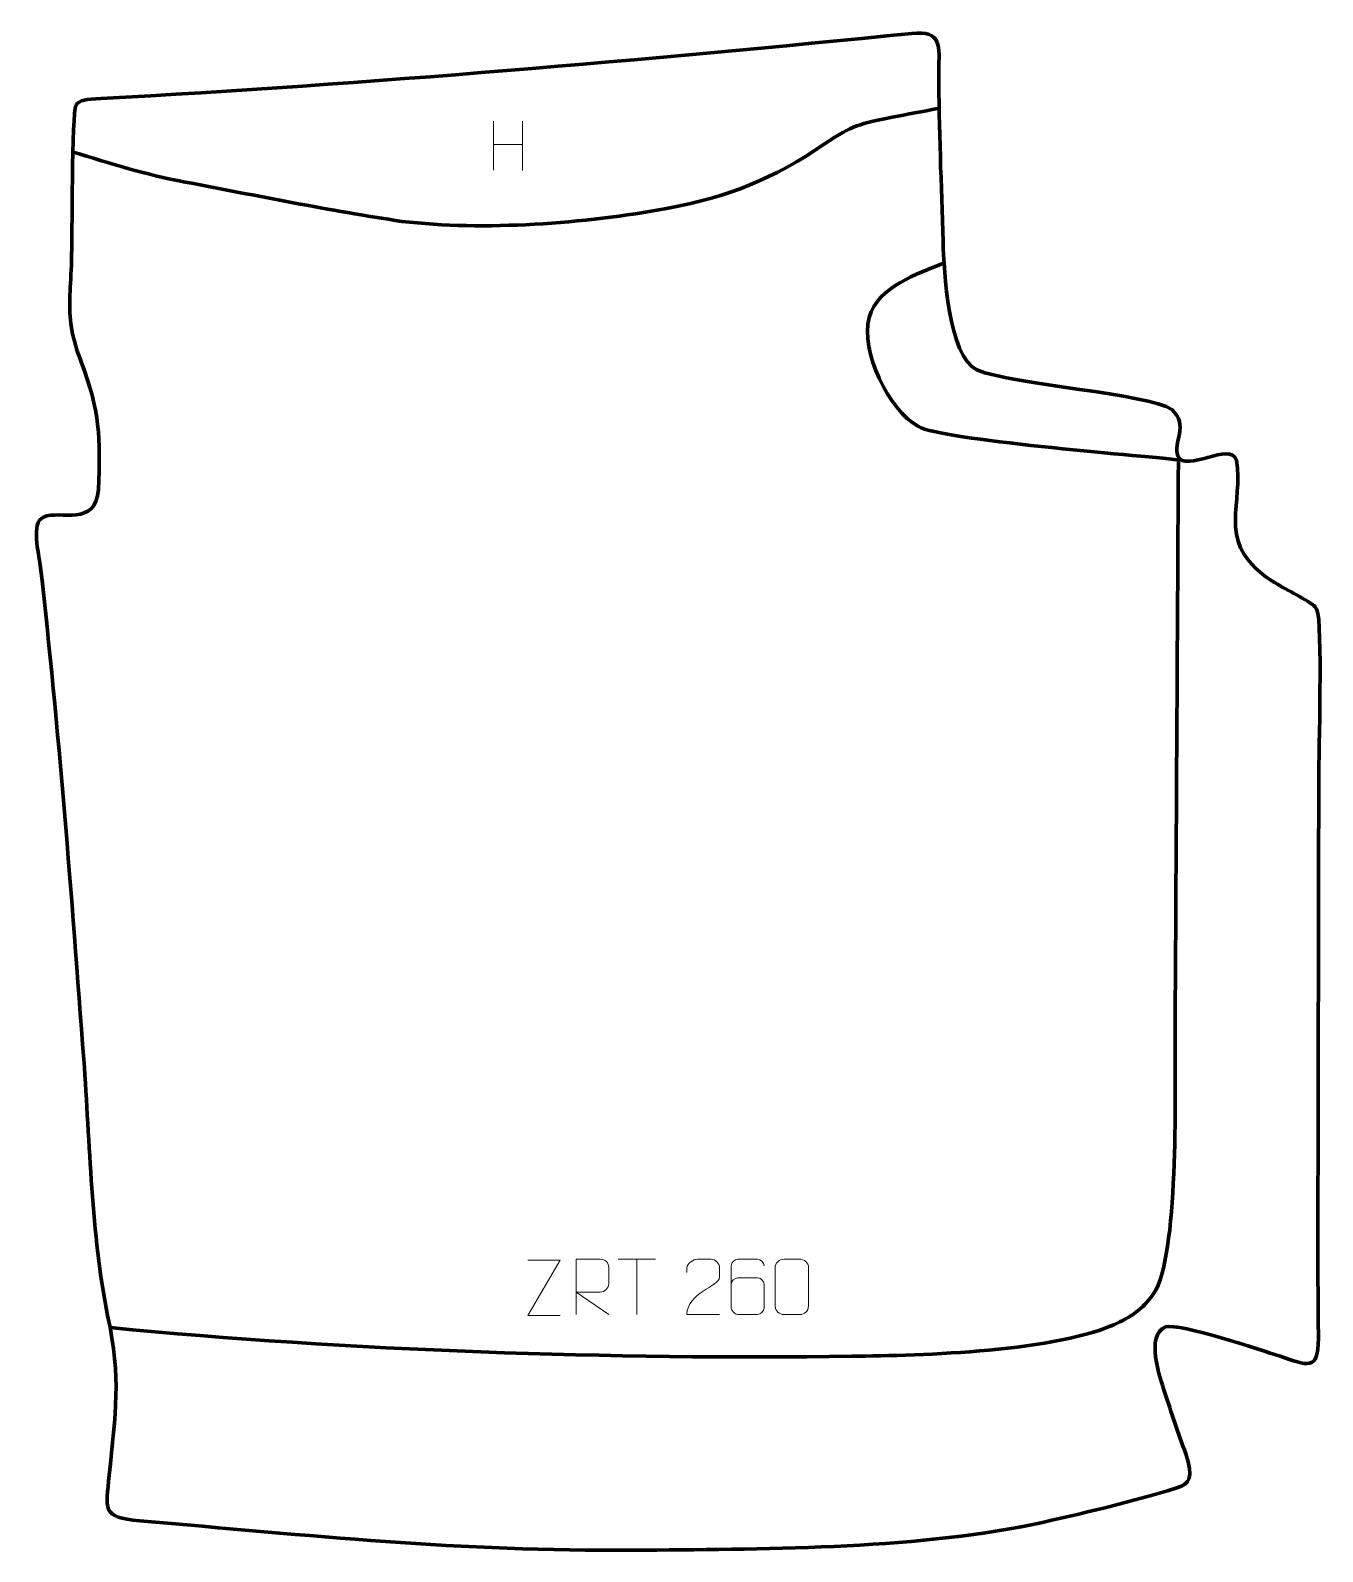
# Model space of a CAD drawing. Header units: millimetres. Extents: x -495 to 89, y 43 to 730.
import ezdxf

# ---------------------------------------------------------------- set-up
doc = ezdxf.new("R2010")
doc.units = ezdxf.units.MM
doc.header["$MEASUREMENT"] = 0
doc.layers.add('layer 2', color=7, linetype='Continuous')
doc.layers.add('layer 3', color=7, linetype='Continuous')

msp = doc.modelspace()

# ---------------------------------------------------------------- linework, layer by layer
at = {"layer": 'layer 2', "color": 142, "lineweight": 158}
for points, knots in [([(-475.932, 674.9702), (-458.0218, 669.6451), (-443.4166, 664.7998), (-424.8279, 661.3035), (-424.8279, 661.3035), (-392.5761, 655.2317), (-359.3415, 648.3679), (-326.9615, 643.5616), (-326.9615, 643.5616), (-289.9875, 639.2016), (-243.9864, 642.4999), (-207.3823, 649.3944), (-207.3823, 649.3944), (-179.3897, 654.6668), (-159.2595, 662.5966), (-135.761, 678.7046), (-135.761, 678.7046), (-123.3505, 687.2118), (-120.1972, 687.4952), (-105.5911, 690.5351), (-105.5911, 690.5351), (-98.7193, 691.9179), (-91.8231, 693.118), (-84.9521, 694.5307), (-84.9521, 694.5307), (-84.9521, 694.5307), (-84.0562, 694.7209), (-84.0562, 694.7209)], [0, 0, 0, 0, 0.125, 0.125, 0.125, 0.125, 0.25, 0.25, 0.25, 0.25, 0.375, 0.375, 0.375, 0.375, 0.5, 0.5, 0.5, 0.5, 0.625, 0.625, 0.625, 0.625, 0.75, 0.75, 0.75, 0.75, 1, 1, 1, 1]), ([(-458.6656, 144.1412), (-351.9936, 133.645), (-230.5102, 129.7185), (-123.8567, 131.1523), (-123.8567, 131.1523), (-92.2183, 131.5775), (-30.6276, 133.0348), (-2.7304, 146.6773), (-2.7304, 146.6773), (4.2834, 150.2218), (9.6934, 154.4235), (13.5969, 161.3384), (13.5969, 161.3384), (23.9085, 180.9803), (22.1376, 254.2214), (22.2016, 277.8424), (22.2016, 277.8424), (22.6568, 357.8596), (23.1121, 437.8767), (23.5673, 517.8939), (23.5673, 517.8939), (23.5986, 523.3951), (23.6299, 528.8963), (23.6612, 534.3975), (23.6612, 534.3975), (23.6612, 534.3975), (23.6697, 535.8978), (23.6697, 535.8978), (23.6697, 535.8978), (4.6801, 537.9532), (-83.2617, 544.8899), (-93.7403, 550.8987), (-93.7403, 550.8987), (-107.2304, 558.6343), (-119.9557, 584.8981), (-116.0093, 600.1885), (-116.0093, 600.1885), (-111.7017, 614.4001), (-94.3274, 619.6179), (-82.1241, 624.792)], [0, 0, 0, 0, 0.09090909, 0.09090909, 0.09090909, 0.09090909, 0.18181818, 0.18181818, 0.18181818, 0.18181818, 0.27272727, 0.27272727, 0.27272727, 0.27272727, 0.36363636, 0.36363636, 0.36363636, 0.36363636, 0.45454545, 0.45454545, 0.45454545, 0.45454545, 0.54545455, 0.54545455, 0.54545455, 0.54545455, 0.63636364, 0.63636364, 0.63636364, 0.63636364, 0.72727273, 0.72727273, 0.72727273, 0.72727273, 0.81818182, 0.81818182, 0.81818182, 0.81818182, 1, 1, 1, 1])]:
    msp.add_open_spline(points, degree=3, knots=knots, dxfattribs=at)
at = {"layer": 'layer 3', "color": 242, "lineweight": 158}
msp.add_open_spline([(-474.1313, 695.8724), (-472.6192, 698.5612), (-469.2996, 698.6484), (-462.9209, 698.9916), (-462.9209, 698.9916), (-342.6242, 705.4648), (-216.4596, 716.4394), (-96.7479, 728.3623), (-96.7479, 728.3623), (-82.6722, 729.7641), (-84.4614, 722.8893), (-84.4892, 711.0868), (-84.4892, 711.0868), (-84.5064, 685.8216), (-83.2914, 659.7434), (-82.6052, 634.3939), (-82.6052, 634.3939), (-82.0813, 621.172), (-80.3536, 582.7648), (-67.2953, 576.4875), (-67.2953, 576.4875), (-50.7428, 569.6424), (10.1872, 565.8637), (20.6515, 558.5921), (20.6515, 558.5921), (28.6914, 551.6576), (21.061, 543.3658), (23.3864, 537.6809), (23.3864, 537.6809), (26.6473, 529.7091), (47.5003, 544.5344), (49.8447, 535.7256), (49.8447, 535.7256), (53.245, 516.3036), (41.314, 500.0804), (61.8312, 484.0654), (61.8312, 484.0654), (69.2505, 478.5797), (74.9843, 476.4035), (82.2298, 471.8759), (82.2298, 471.8759), (84.6713, 470.3503), (85.4503, 469.9221), (86.2564, 468.1945), (86.2564, 468.1945), (88.7781, 462.7903), (87.0845, 402.2317), (87.0527, 392.1964), (87.0527, 392.1964), (86.9183, 322.6076), (86.7839, 253.0188), (86.6495, 183.43), (86.6495, 183.43), (86.6228, 168.6504), (86.802, 154.0128), (86.8947, 139.253), (86.8947, 139.253), (86.9901, 124.0832), (81.7953, 127.1613), (69.5765, 131.1862), (69.5765, 131.1862), (60.8863, 134.0211), (24.5868, 146.2617), (17.8149, 144.4035), (17.8149, 144.4035), (8.6644, 140.8089), (15.3347, 121.6511), (17.4583, 115.0511), (17.4583, 115.0511), (20.4683, 105.6961), (23.6619, 96.3959), (26.9906, 87.1508), (26.9906, 87.1508), (30.6083, 76.4064), (28.9415, 73.5518), (22.9722, 71.7432), (22.9722, 71.7432), (-0.1864, 64.7265), (-18.6824, 60.4846), (-42.0401, 55.1983), (-42.0401, 55.1983), (-97.5335, 43.9514), (-165.5584, 44.0473), (-222.5744, 43.6043), (-222.5744, 43.6043), (-300.2834, 43.0006), (-368.6038, 50.3159), (-445.2955, 56.8835), (-445.2955, 56.8835), (-462.913, 58.3832), (-460.5588, 62.2818), (-459.0393, 77.4871), (-459.0393, 77.4871), (-456.3272, 105.9962), (-453.4745, 120.7087), (-459.7805, 149.5957), (-459.7805, 149.5957), (-467.2521, 186.2746), (-467.7822, 227.5388), (-470.5622, 265.1316), (-470.5622, 265.1316), (-476.0871, 339.2321), (-481.7221, 414.5172), (-490.2037, 488.3011), (-490.2037, 488.3011), (-490.78, 493.3149), (-494.651, 507.5268), (-488.7178, 510.0719), (-488.7178, 510.0719), (-480.9887, 513.3874), (-465.2571, 505.3574), (-463.939, 522.5213), (-463.939, 522.5213), (-462.9615, 545.9036), (-463.2532, 557.9566), (-471.7884, 580.132), (-471.7884, 580.132), (-474.3575, 586.9593), (-475.7081, 592.3472), (-476.3559, 597.3863), (-476.3559, 597.3863), (-477.4754, 606.0935), (-476.4969, 613.7595), (-476.0824, 626.0106), (-476.0824, 626.0106), (-475.7793, 634.9692), (-475.9733, 692.5967), (-474.1313, 695.8724)], degree=3, knots=[0, 0, 0, 0, 0.03030303, 0.03030303, 0.03030303, 0.03030303, 0.06060606, 0.06060606, 0.06060606, 0.06060606, 0.09090909, 0.09090909, 0.09090909, 0.09090909, 0.12121212, 0.12121212, 0.12121212, 0.12121212, 0.15151515, 0.15151515, 0.15151515, 0.15151515, 0.18181818, 0.18181818, 0.18181818, 0.18181818, 0.21212121, 0.21212121, 0.21212121, 0.21212121, 0.24242424, 0.24242424, 0.24242424, 0.24242424, 0.27272727, 0.27272727, 0.27272727, 0.27272727, 0.3030303, 0.3030303, 0.3030303, 0.3030303, 0.33333333, 0.33333333, 0.33333333, 0.33333333, 0.36363636, 0.36363636, 0.36363636, 0.36363636, 0.39393939, 0.39393939, 0.39393939, 0.39393939, 0.42424242, 0.42424242, 0.42424242, 0.42424242, 0.45454545, 0.45454545, 0.45454545, 0.45454545, 0.48484848, 0.48484848, 0.48484848, 0.48484848, 0.51515152, 0.51515152, 0.51515152, 0.51515152, 0.54545455, 0.54545455, 0.54545455, 0.54545455, 0.57575758, 0.57575758, 0.57575758, 0.57575758, 0.60606061, 0.60606061, 0.60606061, 0.60606061, 0.63636364, 0.63636364, 0.63636364, 0.63636364, 0.66666667, 0.66666667, 0.66666667, 0.66666667, 0.6969697, 0.6969697, 0.6969697, 0.6969697, 0.72727273, 0.72727273, 0.72727273, 0.72727273, 0.75757576, 0.75757576, 0.75757576, 0.75757576, 0.78787879, 0.78787879, 0.78787879, 0.78787879, 0.81818182, 0.81818182, 0.81818182, 0.81818182, 0.84848485, 0.84848485, 0.84848485, 0.84848485, 0.87878788, 0.87878788, 0.87878788, 0.87878788, 0.90909091, 0.90909091, 0.90909091, 0.90909091, 0.93939394, 0.93939394, 0.93939394, 0.93939394, 1, 1, 1, 1], dxfattribs=at)
at = {"layer": 'layer 3', "color": 250, "lineweight": 9}
for points in [[(-285.5818, 688.8612), (-285.5818, 688.8612), (-285.5818, 666.6685), (-285.5818, 666.6685)], [(-272.4661, 688.8612), (-272.4661, 688.8612), (-272.4661, 666.5109), (-272.4661, 666.5109)], [(-285.5643, 678.2188), (-285.5643, 678.2188), (-272.4661, 678.2188), (-272.4661, 678.2188)], [(-229.3387, 174.9546), (-229.3387, 174.9546), (-212.3515, 174.9546), (-212.3515, 174.9546)], [(-220.8449, 150.0246), (-220.8449, 150.0246), (-220.8449, 174.9781), (-220.8449, 174.9781)]]:
    msp.add_open_spline(points, degree=3, dxfattribs=at)
for points, knots in [([(-255.462, 149.638), (-255.462, 149.638), (-270.081, 149.638), (-270.081, 149.638), (-270.081, 149.638), (-270.081, 149.638), (-255.4377, 174.5954), (-255.4377, 174.5954), (-255.4377, 174.5954), (-255.4377, 174.5954), (-270.081, 174.5954), (-270.081, 174.5954)], [0, 0, 0, 0, 0.25, 0.25, 0.25, 0.25, 0.5, 0.5, 0.5, 0.5, 1, 1, 1, 1]), ([(-248.1772, 150.0246), (-248.1772, 150.0246), (-248.1772, 174.9781), (-248.1772, 174.9781), (-248.1772, 174.9781), (-244.5824, 174.9781), (-240.9869, 174.9781), (-237.3917, 174.9781), (-237.3917, 174.9781), (-235.0664, 174.9404), (-233.5091, 173.4504), (-233.5132, 171.084), (-233.5132, 171.084), (-233.5136, 169.0485), (-233.5136, 165.9891), (-233.5132, 163.9531), (-233.5132, 163.9531), (-233.5197, 162.0776), (-235.332, 160.1358), (-237.3415, 160.1167), (-237.3415, 160.1167), (-237.3415, 160.1167), (-248.1772, 160.1167), (-248.1772, 160.1167), (-248.1772, 160.1167), (-248.1772, 160.1167), (-233.5225, 150.0246), (-233.5225, 150.0246)], [0, 0, 0, 0, 0.125, 0.125, 0.125, 0.125, 0.25, 0.25, 0.25, 0.25, 0.375, 0.375, 0.375, 0.375, 0.5, 0.5, 0.5, 0.5, 0.625, 0.625, 0.625, 0.625, 0.75, 0.75, 0.75, 0.75, 1, 1, 1, 1]), ([(-183.4737, 150.0142), (-188.3881, 150.0145), (-193.3025, 150.0145), (-198.2166, 150.0142), (-198.2166, 150.0142), (-198.2166, 159.9465), (-183.5656, 162.5877), (-183.4737, 166.898), (-183.4737, 166.898), (-183.474, 168.3221), (-183.474, 169.7458), (-183.4737, 171.1691), (-183.4737, 171.1691), (-183.4906, 173.2462), (-185.6134, 174.971), (-187.2844, 174.9883), (-187.2844, 174.9883), (-189.3576, 174.9879), (-191.4305, 174.9879), (-193.5029, 174.9883), (-193.5029, 174.9883), (-195.325, 175.0048), (-198.1497, 173.2127), (-198.2166, 171.1191), (-198.2166, 171.1191), (-198.2166, 171.1191), (-198.2166, 169.0643), (-198.2166, 169.0643)], [0, 0, 0, 0, 0.125, 0.125, 0.125, 0.125, 0.25, 0.25, 0.25, 0.25, 0.375, 0.375, 0.375, 0.375, 0.5, 0.5, 0.5, 0.5, 0.625, 0.625, 0.625, 0.625, 0.75, 0.75, 0.75, 0.75, 1, 1, 1, 1]), ([(-163.4152, 172.042), (-163.4393, 173.3815), (-164.7955, 175.0347), (-166.3674, 175.0004), (-166.3674, 175.0004), (-169.3522, 175.0001), (-172.3374, 175.0001), (-175.3228, 175.0004), (-175.3228, 175.0004), (-176.5419, 175.0153), (-178.2701, 173.5777), (-178.2751, 172.042), (-178.2751, 172.042), (-178.2748, 165.6815), (-178.2748, 159.3207), (-178.2751, 152.96), (-178.2751, 152.96), (-178.2704, 151.7971), (-176.5419, 150.026), (-175.3228, 150.0016), (-175.3228, 150.0016), (-172.3374, 150.0019), (-169.3522, 150.0019), (-166.3674, 150.0016), (-166.3674, 150.0016), (-165.0893, 150.0454), (-163.4196, 151.6599), (-163.4152, 152.96), (-163.4152, 152.96), (-163.4152, 156.5433), (-163.4152, 160.1264), (-163.4152, 163.7091), (-163.4152, 163.7091), (-163.4537, 165.1873), (-165.0364, 166.6202), (-166.3674, 166.6182), (-166.3674, 166.6182), (-169.3522, 166.6185), (-172.3374, 166.6185), (-175.3228, 166.6182), (-175.3228, 166.6182), (-176.6523, 166.6232), (-178.2953, 165.1159), (-178.2536, 163.6874)], [0, 0, 0, 0, 0.08333333, 0.08333333, 0.08333333, 0.08333333, 0.16666667, 0.16666667, 0.16666667, 0.16666667, 0.25, 0.25, 0.25, 0.25, 0.33333333, 0.33333333, 0.33333333, 0.33333333, 0.41666667, 0.41666667, 0.41666667, 0.41666667, 0.5, 0.5, 0.5, 0.5, 0.58333333, 0.58333333, 0.58333333, 0.58333333, 0.66666667, 0.66666667, 0.66666667, 0.66666667, 0.75, 0.75, 0.75, 0.75, 0.83333333, 0.83333333, 0.83333333, 0.83333333, 1, 1, 1, 1]), ([(-154.4258, 175.0006), (-152.0597, 175.0006), (-149.6932, 175.0006), (-147.3267, 175.0006), (-147.3267, 175.0006), (-145.3462, 175.0362), (-143.3202, 173.5419), (-143.2931, 171.0998), (-143.2931, 171.0998), (-143.2935, 165.3424), (-143.2935, 159.5846), (-143.2931, 153.8264), (-143.2931, 153.8264), (-143.4352, 151.4988), (-145.1416, 150.0165), (-147.3267, 150.0057), (-147.3267, 150.0057), (-149.6991, 150.0061), (-152.0715, 150.0061), (-154.4435, 150.0057), (-154.4435, 150.0057), (-156.402, 149.9001), (-158.4084, 151.788), (-158.397, 153.809), (-158.397, 153.809), (-158.3966, 159.5896), (-158.3966, 165.3699), (-158.397, 171.1497), (-158.397, 171.1497), (-158.3927, 173.2917), (-156.6156, 175.0142), (-154.4258, 175.0006)], [0, 0, 0, 0, 0.11111111, 0.11111111, 0.11111111, 0.11111111, 0.22222222, 0.22222222, 0.22222222, 0.22222222, 0.33333333, 0.33333333, 0.33333333, 0.33333333, 0.44444444, 0.44444444, 0.44444444, 0.44444444, 0.55555556, 0.55555556, 0.55555556, 0.55555556, 0.66666667, 0.66666667, 0.66666667, 0.66666667, 0.77777778, 0.77777778, 0.77777778, 0.77777778, 1, 1, 1, 1])]:
    msp.add_open_spline(points, degree=3, knots=knots, dxfattribs=at)

doc.saveas('drawing.dxf')
